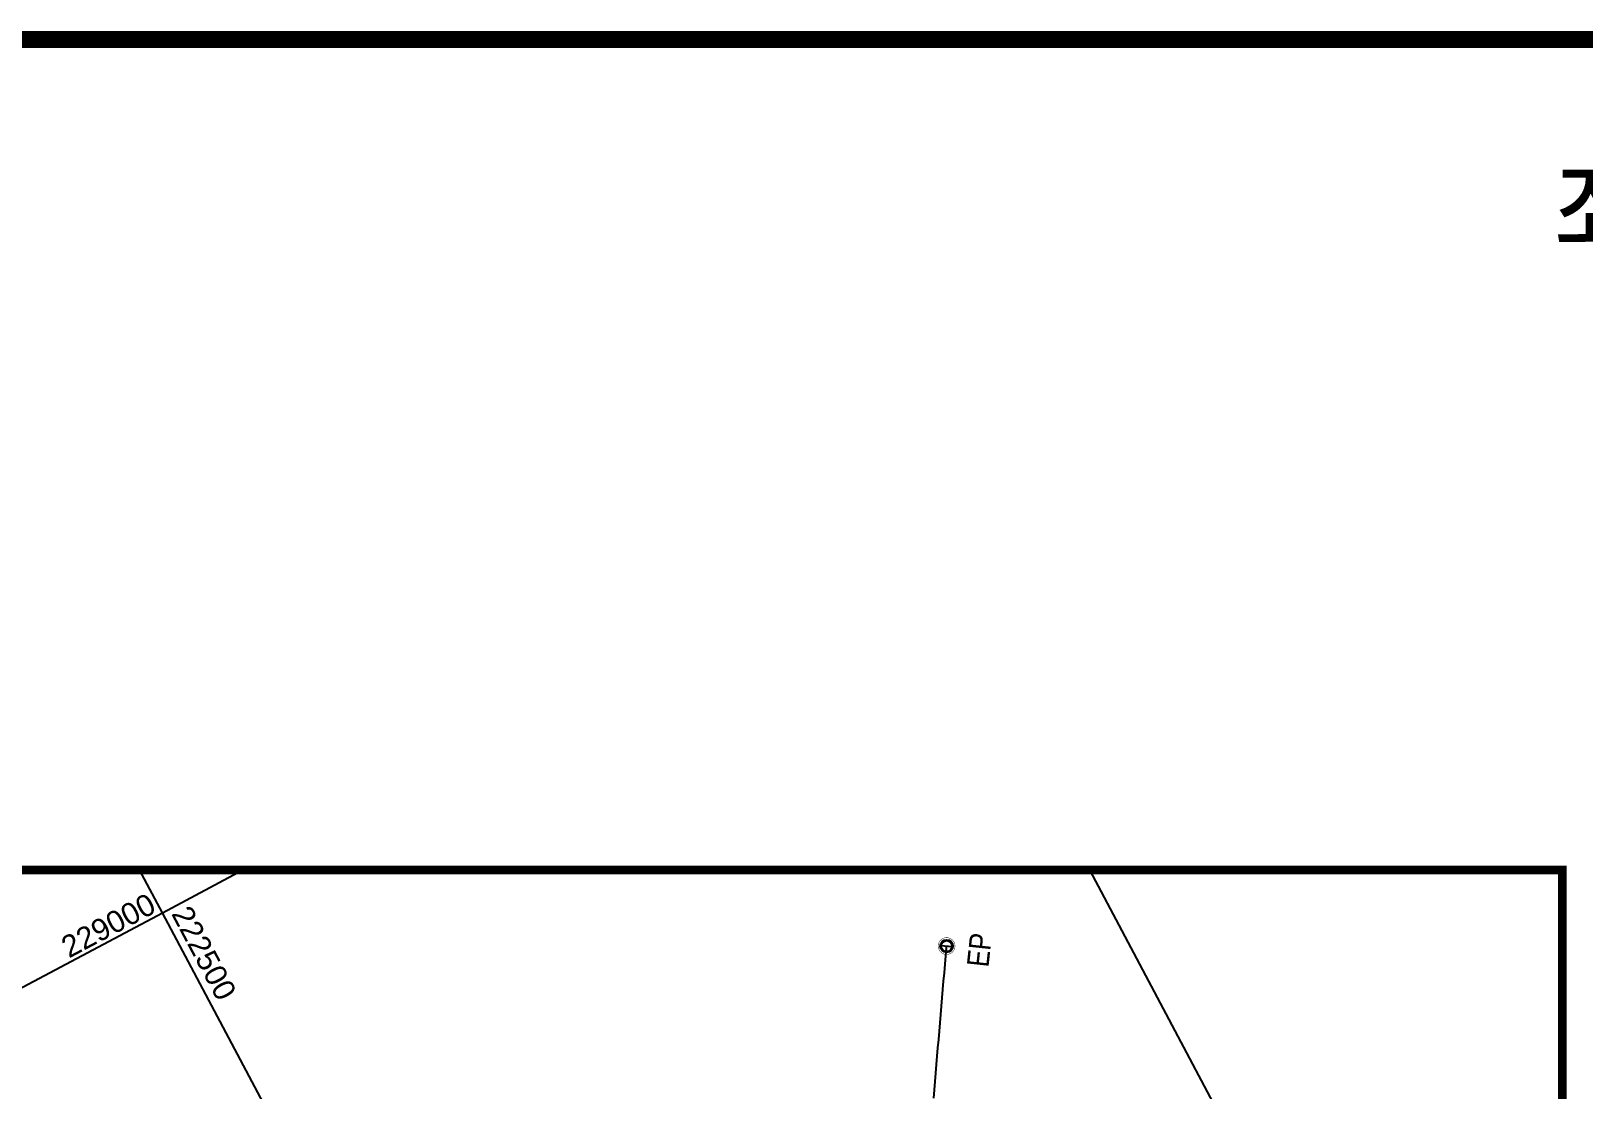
# Model space of a CAD drawing. Extents: x 228262 to 229103, y 224653 to 225247.
# Drawn here: x 228442.7 to 228627.8, y 225101.4 to 225227.6 of the extents above; entities that cross this region are included whole.
import ezdxf
from ezdxf.enums import TextEntityAlignment as Align

# ---------------------------------------------------------------- set-up
doc = ezdxf.new("R2010")
doc.units = 0
doc.header["$LTSCALE"] = 10
doc.header["$MEASUREMENT"] = 0
doc.layers.get('0').update_dxf_attribs({"linetype": 'CONTINUOUS'})
for name, color, linetype in [('CA-ALGN-CNTL', 2, 'CONTINUOUS'), ('CA-ALGN-IPSM', 2, 'CONTINUOUS'), ('CA-ALGN-STSM', 2, 'CONTINUOUS'), ('CA-ALGN-TEXT', 3, 'CONTINUOUS'), ('CV-GRID-BORD', 4, 'CONTINUOUS'), ('CV-GRID-LINE', 1, 'CONTINUOUS'), ('CV-GRID-TEXT', 4, 'CONTINUOUS'), ('CX-BORD', 3, 'CONTINUOUS'), ('CX-BORD-LIN1', 4, 'CONTINUOUS'), ('CX-BORD-LIN2', 3, 'CONTINUOUS'), ('CX-BORD-TEX2', 7, 'CONTINUOUS'), ('CX-BORD-TEX3', 6, 'CONTINUOUS')]:
    doc.layers.add(name, color=color, linetype=linetype)
doc.styles.add('GTXT', font='Dotum.ttf')
doc.styles.get("Standard").update_dxf_attribs({"font": 'Dotum.ttf'})
doc.styles.add('TB_TEXT', font='Dotum.ttf')
doc.styles.add('TB_WBTXT', font='Dotum.ttf')
doc.styles.add('TB_WMTXT', font='Dotum.ttf')

# ---------------------------------------------------------------- blocks, each defined once
blk = doc.blocks.new('CXBLKA1-KHCA1')
at = {"layer": 'CX-BORD-LIN1', "const_width": 2}
blk.add_lwpolyline([(796, -2.273736754432321e-12), (0, 0), (0, 553.9999999999995), (795.9999999999995, 553.9999999999995)], close=True, dxfattribs=at)
at = {"layer": 'CX-BORD-LIN1', "style": 'TB_TEXT'}
for tag, height, p in [('TR_RNUM4', 3, (285.105116618196, 26.63656332936284)), ('TR_RDAT4', 3.5, (317.5, 26.99999999999994)), ('TR_DGN4', 3.5, (459.1184542177598, 26.99999999999993)), ('TR_CHK4', 3.5, (499.1184542177598, 26.99999999999993)), ('TR_APP4', 3.5, (539.1184542177598, 27.00000000000016)), ('TR_RDAT3', 3.5, (317.5, 21.00000000000105)), ('TR_DGN3', 3.5, (459.1184542177598, 21.00000000000104)), ('TR_CHK3', 3.5, (499.1184542177598, 21.00000000000104)), ('TR_APP3', 3.5, (539.1184542177598, 21.00000000000126)), ('TR_RNUM3', 3, (285.105116618196, 20.63656332936395)), ('TR_RDAT2', 3.5, (317.5, 15.00000000000105)), ('TR_DGN2', 3.5, (459.1184542177598, 15.00000000000104)), ('TR_CHK2', 3.5, (499.1184542177598, 15.00000000000104)), ('TR_APP2', 3.5, (539.1184542177598, 15.00000000000126)), ('TR_RNUM2', 3, (285.105116618196, 14.63656332936395)), ('TR_RNUM1', 3, (285.105116618196, 8.636563329362843)), ('TR_RDAT1', 3.5, (317.5, 8.999999999999943)), ('TR_DGN1', 3.5, (459.1184542177598, 8.999999999999929)), ('TR_CHK1', 3.5, (499.1184542177598, 8.999999999999929)), ('TR_APP1', 3.5, (539.1184542177598, 9.000000000000156))]:
    blk.add_attdef(tag, text='', height=height, dxfattribs=at).set_placement(p, align=Align.MIDDLE_CENTER)
for tag, p in [('TR_RCON4', (342.3033138082337, 26.99999999999994)), ('TR_RCON3', (342.3033138082337, 21.00000000000105)), ('TR_RCON2', (342.3033138082337, 15.00000000000105)), ('TR_RCON1', (342.3033138082337, 8.999999999999943))]:
    blk.add_attdef(tag, text='', height=3.5, dxfattribs=at).set_placement(p, align=Align.MIDDLE_LEFT)
at = {"layer": 'CX-BORD-LIN2', "style": 'TB_TEXT'}
blk.add_attdef('TD_VERSION', text='', height=3, rotation=90, dxfattribs=at).set_placement((800.499999405456, 48.01489921212271), align=Align.MIDDLE_CENTER)
at = {"layer": 'CX-BORD-TEX2', "style": 'TB_WMTXT'}
for tag, height, p in [('TB_CNAME', 5, (15.34476638720071, 531.8324131479244)), ('TB_CSCOP', 4, (16.63456755316156, 523.8324131479244))]:
    blk.add_attdef(tag, text='', height=height, dxfattribs=at).set_placement(p, align=Align.BOTTOM_LEFT)
at = {"layer": 'CX-BORD-TEX2', "style": 'TB_WBTXT'}
for tag, height, p in [('TB_MTITIL', 10, (398, 533.326413560618)), ('TB_STITL', 7, (398, 518.326413560618))]:
    blk.add_attdef(tag, text='', height=height, dxfattribs=at).set_placement(p, align=Align.MIDDLE_CENTER)
at = {"layer": 'CX-BORD-TEX3', "style": 'TB_TEXT'}
for tag, height, p in [('TD_DCOMP', 4.5, (217.5, 24.99999999999931)), ('TD_CSECT', 4.5, (611, 24.99999999999896)), ('TD_DNAME_TOP', 4.5, (755, 24.99999999999912)), ('TD_DNAME_MAIN', 4.5, (755, 19.00715491911868)), ('TD_CCOMP', 4.5, (217.5, 14.99999999999931)), ('TD_HSCAL', 4.5, (626.6991483434026, 15.23515171695612)), ('TD_VSCAL', 4.5, (655.7793615572627, 15.23515171695612)), ('TD_DNAME_BOT', 3, (755, 13.65422715006187)), ('TD_CNAME', 4.5, (65, 5.752181573154171)), ('TD_FIELD', 4.5, (182.5, 5.52709622435755)), ('TD_CSTEP', 4.5, (253.2440000000001, 5.527096224357066)), ('TD_DWGCODE', 4.5, (641, 5.385823260720159)), ('TD_DWGNO', 4.5, (755, 5.385823260720144))]:
    blk.add_attdef(tag, text='', height=height, dxfattribs=at).set_placement(p, align=Align.MIDDLE_CENTER)
at = {"layer": 'CX-BORD-TEX3', "style": 'TB_TEXT', "width": 0.9}
blk.add_attdef('TD_CDIST', text='', height=4.5, dxfattribs=at).set_placement((656, 24.99999999999902), align=Align.MIDDLE_CENTER)
blk = doc.blocks.new('CASTAMM')
blk.add_line((0, -1.5), (0, 1.5))
blk.add_circle((0, 0), 1.3)
at = {"style": 'GTXT', "flags": 1}
for tag, p in [('STA_DST', (0, -3.624746947281125)), ('XSEC_DAT', (0, -6.854719476030255))]:
    blk.add_attdef(tag, text='', height=2.5, dxfattribs=at).set_placement(p, align=Align.MIDDLE)
blk = doc.blocks.new('CAIPMRK')
at = {"const_width": 0.1}
blk.add_lwpolyline([(-2, 0, -0.9999999999999999), (2, 0, -1)], format="xyb", close=True, dxfattribs=at)
blk.add_circle((0, 0), 1.5)

msp = doc.modelspace()

# ---------------------------------------------------------------- linework, layer by layer
at = {"layer": 'CA-ALGN-CNTL'}
msp.add_lwpolyline([(228550.2877398843, 225100.3971082162), (228550.3719646404, 225101.3935559932), (228550.4561885695, 225102.3900010654), (228550.5404133255, 225103.3864488424), (228550.6246380816, 225104.3828966194), (228550.7088637766, 225105.3793426304), (228550.7930867667, 225106.3757894685), (228550.8773124617, 225107.3722354796), (228550.9615372178, 225108.3686832566), (228551.0457602079, 225109.3651300946), (228551.1299859029, 225110.3615761057), (228551.214210659, 225111.3580238828), (228551.298436354, 225112.3544698938), (228551.3826593441, 225113.3509167318), (228551.4668850391, 225114.3473627429), (228551.5511097952, 225115.34381052), (228551.6353345512, 225116.3402582969), (228551.7195584803, 225117.3367033691), (228551.8037832364, 225118.3331511461), (228551.8193514272, 225118.5173328928), (228551.8193521421, 225118.5173400684)], dxfattribs=at)
at = {"layer": 'CV-GRID-BORD', "const_width": 1.000000000000005}
msp.add_lwpolyline([(228326.3143654901, 224791.5561755943), (228625.2211280196, 224791.5561966838), (228625.2211043113, 225127.582417074), (228326.3143417817, 225127.5823959845)], close=True, dxfattribs=at)
at = {"layer": 'CV-GRID-LINE', "linetype": 'Continuous'}
for p, q in [((228458.3325804001, 225122.4897994833), (228455.6247934968, 225127.5824051081)), ((228458.3325804001, 225122.4897994833), (228455.6247934968, 225127.5824051081)), ((228458.3325804001, 225122.4897994833), (228455.6247934968, 225127.5824051081)), ((228458.3325804001, 225122.4897994833), (228455.6247934968, 225127.5824051081)), ((228458.3325804001, 225122.4897994833), (228455.6247934968, 225127.5824051081)), ((228458.3325804001, 225122.4897994833), (228467.9103785761, 225127.5824059749)), ((228458.3325804001, 225122.4897994833), (228467.9103785761, 225127.5824059749)), ((228458.3325804001, 225122.4897994833), (228467.9103785761, 225127.5824059749)), ((228458.3325804001, 225122.4897994833), (228467.9103785761, 225127.5824059749)), ((228458.3325804001, 225122.4897994833), (228467.9103785761, 225127.5824059749)), ((228593.5744988819, 225081.1422060181), (228568.8817985657, 225127.5824130989)), ((228593.5744988819, 225081.1422060181), (228568.8817985657, 225127.5824130989)), ((228593.5744988819, 225081.1422060181), (228568.8817985657, 225127.5824130989)), ((228593.5744988819, 225081.1422060181), (228568.8817985657, 225127.5824130989)), ((228593.5744988819, 225081.1422060181), (228568.8817985657, 225127.5824130989)), ((228370.0378244266, 225075.5426369751), (228458.3325804001, 225122.4897994833)), ((228370.0378244266, 225075.5426369751), (228458.3325804001, 225122.4897994833)), ((228370.0378244266, 225075.5426369751), (228458.3325804001, 225122.4897994833)), ((228370.0378244266, 225075.5426369751), (228458.3325804001, 225122.4897994833)), ((228370.0378244266, 225075.5426369751), (228458.3325804001, 225122.4897994833)), ((228505.2797429084, 225034.1950435098), (228458.3325804001, 225122.4897994833)), ((228505.2797429084, 225034.1950435098), (228458.3325804001, 225122.4897994833)), ((228505.2797429084, 225034.1950435098), (228458.3325804001, 225122.4897994833)), ((228505.2797429084, 225034.1950435098), (228458.3325804001, 225122.4897994833)), ((228505.2797429084, 225034.1950435098), (228458.3325804001, 225122.4897994833))]:
    msp.add_line(p, q, dxfattribs=at)

# ---------------------------------------------------------------- block references
at = {"layer": 'CA-ALGN-IPSM', "xscale": 0.5, "yscale": 0.5}
msp.add_blockref('CAIPMRK', (228551.8193521421, 225118.5173400684), dxfattribs=at)
at = {"layer": 'CA-ALGN-STSM', "xscale": 0.5, "yscale": 0.5, "zscale": 0.5, "rotation": 265.1685579953742}
msp.add_blockref('CASTAMM', (228551.8193514271, 225118.5173328928), dxfattribs=at)
at = {"layer": 'CX-BORD'}
ref = msp.add_blockref('CXBLKA1-KHCA1', (228287.3332027787, 224672.5693111201), dxfattribs=at)
ref.add_attrib('TB_MTITIL', '좌  표  전  개  도  ( 5 )', dxfattribs={"layer": 'CX-BORD-TEX2', "height": 10, "style": 'TB_WBTXT'}).set_placement((228685.3332027787, 225205.8957246808), align=Align.MIDDLE_CENTER)

# ---------------------------------------------------------------- texts
at = {"layer": 'CA-ALGN-TEXT', "width": 0.8708495802348216}
msp.add_text('EP', height=2.600000000000012, rotation=83.91601257643298, dxfattribs=at).set_placement((228556.8072965317, 225115.9254494687), (228557.2312412412, 225119.90291988), align=Align.FIT)
at = {"layer": 'CV-GRID-TEXT'}
for s, rotation, width, p, p2 in [('229000', 28.00000404259131, 0.9496198943441452, (228447.1962420094, 225117.0215303562), (228457.7916127262, 225122.6551898572)), ('229000', 28.00000404259131, 0.9496198943441452, (228447.1962420094, 225117.0215303562), (228457.7916127262, 225122.6551898572)), ('229000', 28.00000404259131, 0.9496198943441452, (228447.1962420094, 225117.0215303562), (228457.7916127262, 225122.6551898572)), ('229000', 28.00000404259131, 0.9496198943441452, (228447.1962420094, 225117.0215303562), (228457.7916127262, 225122.6551898572)), ('229000', 28.00000404259131, 0.9496198943441452, (228447.1962420094, 225117.0215303562), (228457.7916127262, 225122.6551898572)), ('222500', 298.000004042714, 0.9496198943452264, (228459.3457625887, 225122.377055456), (228464.9794220897, 225111.7816847391)), ('222500', 298.000004042714, 0.9496198943452264, (228459.3457625887, 225122.377055456), (228464.9794220897, 225111.7816847391)), ('222500', 298.000004042714, 0.9496198943452264, (228459.3457625887, 225122.377055456), (228464.9794220897, 225111.7816847391)), ('222500', 298.000004042714, 0.9496198943452264, (228459.3457625887, 225122.377055456), (228464.9794220897, 225111.7816847391)), ('222500', 298.000004042714, 0.9496198943452264, (228459.3457625887, 225122.377055456), (228464.9794220897, 225111.7816847391))]:
    msp.add_text(s, height=2.600000000000012, rotation=rotation, dxfattribs=dict(at, width=width)).set_placement(p, p2, align=Align.FIT)

doc.saveas('drawing.dxf')
